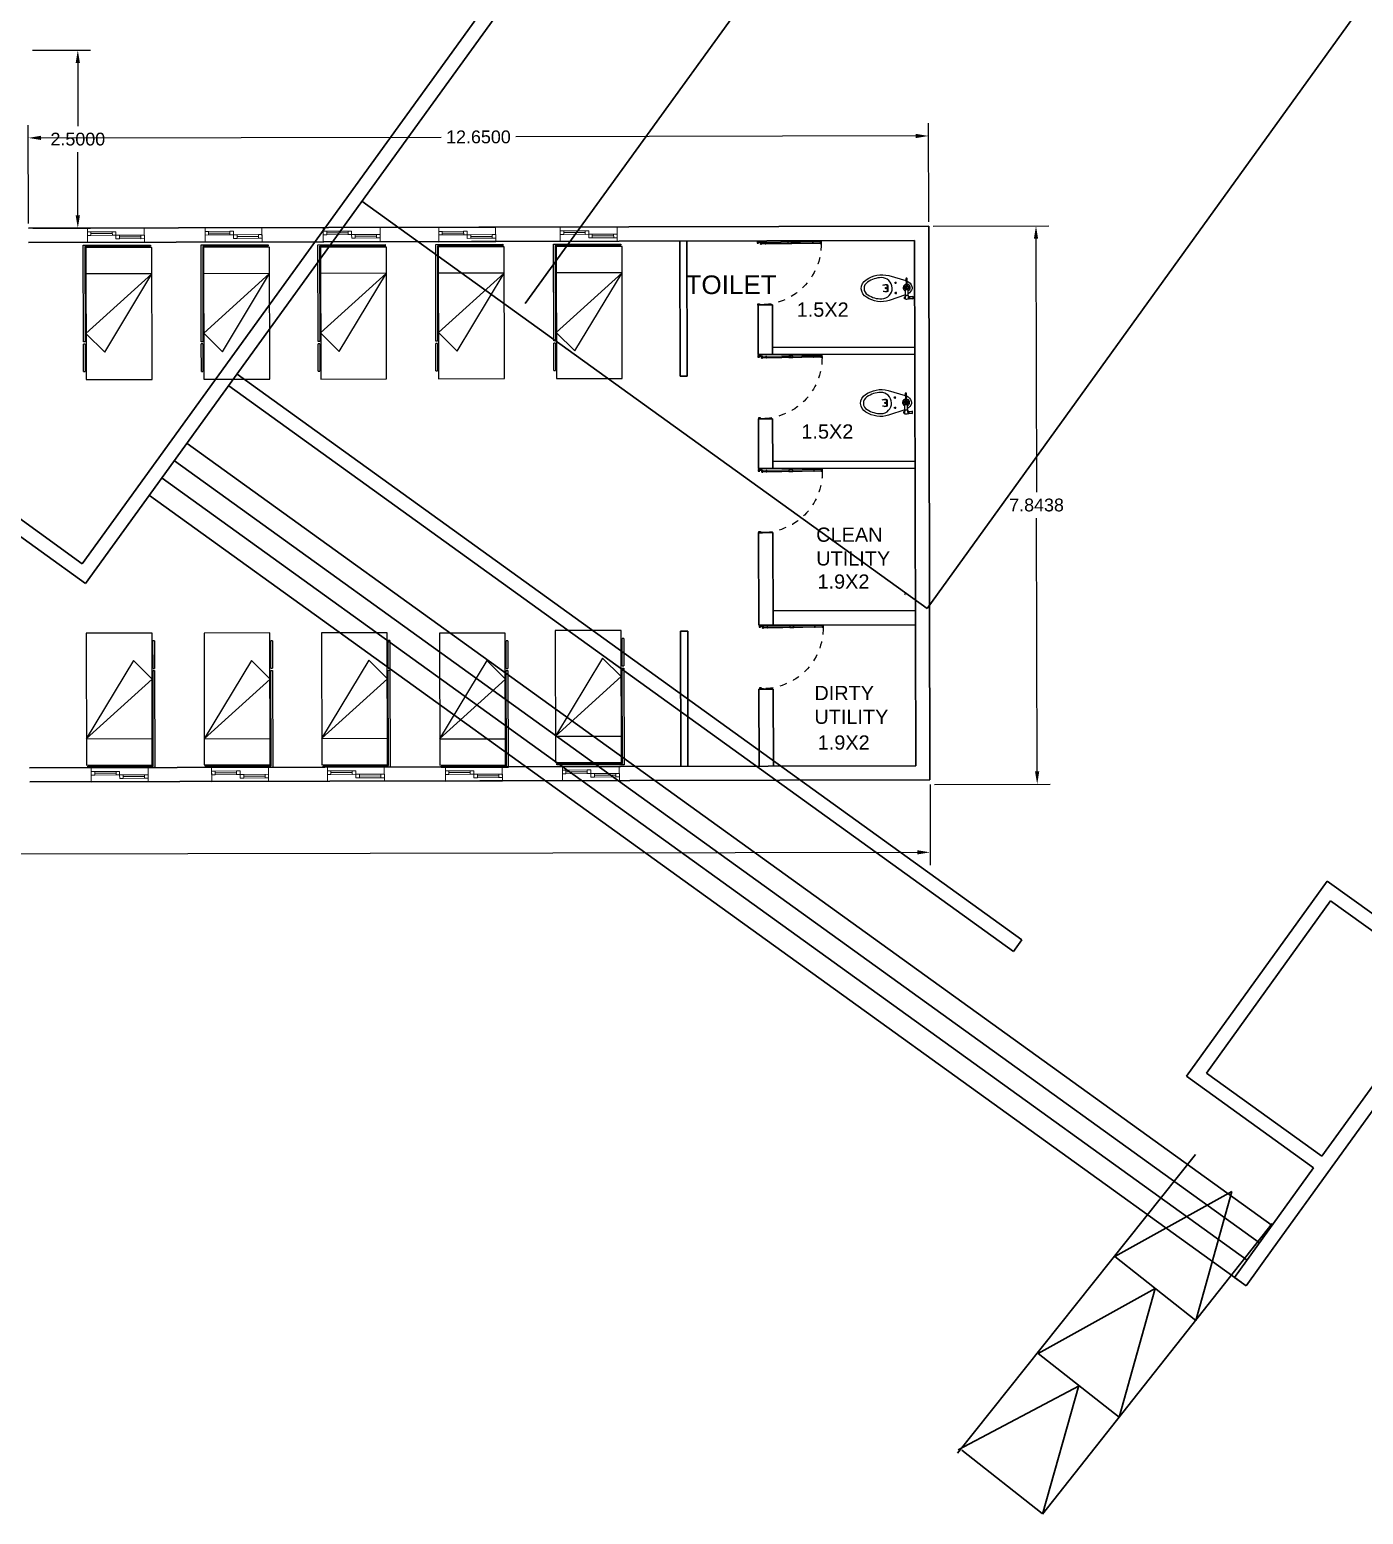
# Model space of a CAD drawing. Header units: metres. Extents: x 141303 to 146299, y 125960 to 127091.
# Drawn here: x 144905.59 to 144924.33, y 126047.11 to 126067.97 of the extents above; entities that cross this region are included whole.
import ezdxf

# ---------------------------------------------------------------- set-up
doc = ezdxf.new("R2010")
doc.units = ezdxf.units.M
doc.header["$MEASUREMENT"] = 0
doc.linetypes.add('C08_MUROS SERVICIOS$0$HIDDE100', pattern=[0.16, 0.1, -0.06])
for name, color, linetype in [('DIMENSION', 50, 'Continuous'), ('door', 12, 'Continuous'), ('FURNITURE', 6, 'Continuous')]:
    doc.layers.add(name, color=color, linetype=linetype)
doc.layers.add('LETTERING', color=50, linetype='Continuous', lineweight=30)
doc.layers.add('NVMI_WALL', color=7, linetype='Continuous', lineweight=30)
doc.layers.get('0').off()
doc.styles.get("Standard").update_dxf_attribs({"font": 'arial.ttf'})
doc.dimstyles.get("Standard").update_dxf_attribs({"dimtxt": 0.18, "dimasz": 0.18, "dimexe": 0.18, "dimexo": 0.0625, "dimgap": 0.09, "dimtad": 0, "dimtih": 1, "dimtoh": 1, "dimdec": 4, "dimzin": 0, "dimdsep": 46, "dimtxsty": 'Standard', "dimcen": 0.09, "dimadec": 0, "dimazin": 0, "dimtfac": 1, "dimtdec": 4, "dimtofl": 0, "dimtmove": 0, "dimatfit": 3, "dimfxl": 1, "dimtolj": 1, "dimtzin": 0, "dimarcsym": 0})

# ---------------------------------------------------------------- blocks, each defined once
blk = doc.blocks.new('C03_MOB-EQUIP HOSP MI-CG$0$005_HOSP_MEDINTERNA&CIRGENERAL$0$005_HOSP_MEDINTERNA&CIRGENERAL$0$Nivel 02_APOYOS Y SERVICIOS$0$CAMA')
for p, q in [((494738.526, 2131918.663), (494739.526, 2131918.663)), ((494738.526, 2131916.663), (494738.526, 2131918.663)), ((494739.526, 2131918.663), (494739.526, 2131916.663)), ((494738.487, 2131918.543), (494738.512, 2131918.543)), ((494738.526, 2131917.963), (494738.809, 2131918.246)), ((494738.809, 2131918.246), (494739.526, 2131917.061)), ((494738.512, 2131918.127), (494738.487, 2131918.127)), ((494739.526, 2131917.061), (494738.526, 2131917.963)), ((494739.526, 2131917.061), (494738.526, 2131917.061)), ((494739.526, 2131916.663), (494738.526, 2131916.663))]:
    blk.add_line(p, q)
for points in [[(494738.487, 2131918.543), (494738.487, 2131918.127)], [(494738.512, 2131918.127), (494738.512, 2131918.543)]]:
    blk.add_lwpolyline(points)
blk.add_lwpolyline([(494738.487, 2131916.625), (494739.506, 2131916.625), (494739.506, 2131916.647), (494738.512, 2131916.647), (494738.512, 2131918.093), (494738.487, 2131918.093), (494738.487, 2131916.625), (494738.487, 2131916.625)], close=True)
blk = doc.blocks.new('C08_MUROS SERVICIOS$0$DOOR 1.20')
at = {"linetype": 'C08_MUROS SERVICIOS$0$HIDDE100'}
blk.add_lwpolyline([(187.586, 86.339, -0.424767), (188.786, 87.579)], format="xyb", dxfattribs=at)
at = {"linetype": 'ByBlock'}
blk.add_lwpolyline([(188.826, 86.379), (188.826, 87.579), (188.786, 87.579), (188.786, 86.379), (188.826, 86.379)], dxfattribs=at)
for points in [[(188.826, 87.559), (188.786, 87.559), (188.786, 87.579), (188.826, 87.579)], [(188.821, 87.41), (188.791, 87.41), (188.791, 87.419), (188.821, 87.419)], [(188.796, 87.419), (188.816, 87.419), (188.816, 87.41), (188.796, 87.41)], [(188.791, 86.999), (188.821, 86.999), (188.821, 86.919), (188.791, 86.919)], [(188.826, 86.379), (188.786, 86.379), (188.786, 86.399), (188.826, 86.399)], [(188.821, 86.469), (188.791, 86.469), (188.791, 86.479), (188.821, 86.479)], [(188.796, 86.479), (188.816, 86.479), (188.816, 86.469), (188.796, 86.469)]]:
    blk.add_lwpolyline(points, close=True)
blk.add_lwpolyline([(188.821, 86.399), (188.821, 87.559), (188.791, 87.559), (188.791, 86.399)], close=True, dxfattribs=at)
for points in [[(187.576, 86.379), (187.576, 86.309), (187.606, 86.309), (187.606, 86.339), (187.586, 86.339), (187.586, 86.379), (187.576, 86.379)], [(188.836, 86.379), (188.836, 86.309), (188.806, 86.309), (188.806, 86.339), (188.826, 86.339), (188.826, 86.379), (188.836, 86.379)]]:
    blk.add_lwpolyline(points)
blk = doc.blocks.new('flux caroni')
for p, q in [((-0.037, -0.076), (-0.037, -0.096)), ((0.036, -0.086), (-0.036, -0.086)), ((0, -0.121), (0, -0.05)), ((0.101, -0.068), (0.024, -0.068)), ((0.101, -0.103), (0.024, -0.103)), ((0.123, -0.062), (0.123, -0.005)), ((0.131, -0.062), (0.131, -0.052)), ((0.146, -0.052), (0.146, -0.062)), ((0.154, -0.005), (0.154, -0.062)), ((-0.085, -0.238), (-0.055, -0.238)), ((-0.07, -0.223), (-0.07, -0.253)), ((0.055, -0.238), (0.085, -0.238)), ((0.07, -0.223), (0.07, -0.253))]:
    blk.add_line(p, q)
for points in [[(0.118, 0), (0.121, -0.005), (0.156, -0.005), (0.159, 0)], [(-0.04, -0.076), (-0.042, -0.079), (-0.042, -0.092), (-0.04, -0.096)], [(-0.028, -0.076), (-0.04, -0.076), (-0.04, -0.096), (-0.028, -0.096)]]:
    blk.add_lwpolyline(points)
for points in [[(0.1, -0.103), (0.171, -0.329, -0.220845), (0.12, -0.641, -0.267949), (0, -0.711, -0.267949), (-0.12, -0.641, -0.220845), (-0.171, -0.329), (-0.097, -0.094, -0.200507)], [(-0.042, -0.079), (-0.123, -0.075, 0.428639), (-0.129, -0.08), (-0.129, -0.085), (-0.129, -0.09, 0.42603), (-0.123, -0.095), (-0.042, -0.092)], [(-0.09, -0.077, -0.184776), (-0.017, -0.013, -0.178359), (0.017, -0.013, -0.164856), (0.085, -0.068)], [(0.106, -0.103), (0.115, -0.103, -0.39071), (0.121, -0.109, 0.39071), (0.122, -0.11), (0.153, -0.11, 0.368077), (0.154, -0.109, 0.077411), (0.154, -0.062)], [(0.106, -0.068), (0.115, -0.068, 0.331964), (0.122, -0.062)], [(0.122, -0.11), (0.122, -0.111, 0.414214), (0.123, -0.112), (0.152, -0.112, 0.414214), (0.153, -0.111), (0.153, -0.11)], [(0.152, -0.112), (0.152, -0.116, -0.414214), (0.151, -0.117), (0.124, -0.117, -0.414214), (0.123, -0.116), (0.123, -0.112)], [(0.148, -0.117), (0.148, -0.12, -0.414214), (0.147, -0.121), (0.137, -0.121), (0.127, -0.121, -0.414214), (0.126, -0.12), (0.126, -0.117)], [(-0.044, -0.411, -0.060428), (-0.049, -0.358, -0.405477), (-0.034, -0.344), (0, -0.344), (0.034, -0.344, -0.405477), (0.049, -0.358, -0.060428), (0.044, -0.411)], [(0.048, -0.381, 0.43678), (0.019, -0.349), (0, -0.349), (-0.019, -0.349, 0.43678), (-0.048, -0.381)], [(0.004, -0.361), (0.004, -0.364, 0.310791), (0.006, -0.366, -0.034503), (0.007, -0.367, -0.106031), (0.009, -0.369, -0.162613), (0.01, -0.371, -0.162613), (0.009, -0.373, -0.106031), (0.007, -0.375, -0.069899), (0.004, -0.376, -0.056135), (0, -0.376, -0.056135), (-0.004, -0.376, -0.069899), (-0.007, -0.375, -0.106031), (-0.009, -0.373, -0.162613), (-0.01, -0.371, -0.162613), (-0.009, -0.369, -0.106031), (-0.007, -0.367, -0.034503), (-0.006, -0.366, 0.310791), (-0.004, -0.364), (-0.004, -0.361)]]:
    blk.add_lwpolyline(points, format="xyb")
for points in [[(0.104, -0.106), (0.104, -0.106, -0.414214), (0.101, -0.103), (0.101, -0.068, -0.414214), (0.104, -0.065), (0.104, -0.065, -0.414214), (0.106, -0.068), (0.106, -0.103, -0.414214)], [(0, -0.673, 0.267949), (0.087, -0.622, 0.149412), (0.146, -0.431, 0.414214), (0, -0.285, 0.414214), (-0.146, -0.431, 0.149412), (-0.087, -0.622, 0.267949)]]:
    blk.add_lwpolyline(points, format="xyb", close=True)
blk.add_lwpolyline([(0.155, -0.062), (0.122, -0.062), (0.121, -0.061), (0.121, -0.053), (0.122, -0.052), (0.155, -0.052), (0.156, -0.053), (0.156, -0.061)], close=True)
for centre, radius in [((0, -0.086), 0.0297), ((0, -0.086), 0.0204), ((-0.07, -0.238), 0.008), ((0.07, -0.238), 0.008)]:
    blk.add_circle(centre, radius)
for start, end in [(21.9459, 172.1193), (187.7161, 338.3331)]:
    blk.add_arc((0, -0.086), 0.0474, start, end)
blk = doc.blocks.new('*D90')
at = {"layer": 'Defpoints', "color": 0, "transparency": 16777216}
for p in [(144891.195, 126057.372), (144918.245, 126057.43), (144918.247, 126056.414)]:
    blk.add_point(p, dxfattribs=at)
at = {"layer": 'DIMENSION', "color": 0, "lineweight": -2, "transparency": 16777216}
for p, q in [((144891.195, 126057.31), (144891.197, 126056.176)), ((144918.245, 126057.368), (144918.247, 126056.234)), ((144918.067, 126056.414), (144905.257, 126056.386)), ((144891.377, 126056.356), (144904.187, 126056.384))]:
    blk.add_line(p, q, dxfattribs=at)
at = {"layer": 'DIMENSION', "color": 0, "transparency": 16777216}
for points in [[(144918.067, 126056.444), (144918.067, 126056.384), (144918.247, 126056.414)], [(144891.377, 126056.386), (144891.377, 126056.326), (144891.197, 126056.356)]]:
    blk.add_solid(points, dxfattribs=at)
at = {"layer": 'DIMENSION', "color": 0, "transparency": 16777216, "insert": (144904.722, 126056.385), "char_height": 0.18, "attachment_point": 5}
blk.add_mtext('\\A1;27.0500', dxfattribs=at)
blk = doc.blocks.new('*D91')
at = {"layer": 'Defpoints', "color": 0, "transparency": 16777216}
for p in [(144918.228, 126065.212), (144918.245, 126057.368), (144919.751, 126057.371)]:
    blk.add_point(p, dxfattribs=at)
at = {"layer": 'DIMENSION', "color": 0, "lineweight": -2, "transparency": 16777216}
for p, q in [((144918.29, 126065.212), (144919.914, 126065.215)), ((144919.734, 126065.035), (144919.742, 126061.475)), ((144919.75, 126057.551), (144919.743, 126061.111)), ((144918.307, 126057.368), (144919.931, 126057.371))]:
    blk.add_line(p, q, dxfattribs=at)
at = {"layer": 'DIMENSION', "color": 0, "transparency": 16777216}
for points in [[(144919.764, 126065.035), (144919.704, 126065.035), (144919.734, 126065.215)], [(144919.78, 126057.551), (144919.72, 126057.551), (144919.751, 126057.371)]]:
    blk.add_solid(points, dxfattribs=at)
at = {"layer": 'DIMENSION', "color": 0, "transparency": 16777216, "insert": (144919.742, 126061.293), "char_height": 0.18, "attachment_point": 5}
blk.add_mtext('\\A1;7.8438', dxfattribs=at)
blk = doc.blocks.new('*D92')
at = {"layer": 'Defpoints', "color": 0, "transparency": 16777216}
for p in [(144918.225, 126066.479), (144905.578, 126065.184), (144918.228, 126065.212)]:
    blk.add_point(p, dxfattribs=at)
at = {"layer": 'DIMENSION', "color": 0, "lineweight": -2, "transparency": 16777216}
for p, q in [((144905.578, 126065.247), (144905.575, 126066.632)), ((144918.228, 126065.274), (144918.225, 126066.659)), ((144905.755, 126066.452), (144911.375, 126066.464)), ((144918.045, 126066.479), (144912.425, 126066.467))]:
    blk.add_line(p, q, dxfattribs=at)
at = {"layer": 'DIMENSION', "color": 0, "transparency": 16777216}
for points in [[(144905.755, 126066.482), (144905.755, 126066.422), (144905.575, 126066.452)], [(144918.045, 126066.509), (144918.045, 126066.449), (144918.225, 126066.479)]]:
    blk.add_solid(points, dxfattribs=at)
at = {"layer": 'DIMENSION', "color": 0, "transparency": 16777216, "insert": (144911.9, 126066.465), "char_height": 0.18, "attachment_point": 5}
blk.add_mtext('\\A1;12.6500', dxfattribs=at)
blk = doc.blocks.new('*D94')
at = {"layer": 'Defpoints', "color": 0, "transparency": 16777216}
for p in [(144905.572, 126067.684), (144905.578, 126065.184), (144906.271, 126065.184)]:
    blk.add_point(p, dxfattribs=at)
at = {"layer": 'DIMENSION', "color": 0, "lineweight": -2, "transparency": 16777216}
for p, q in [((144905.635, 126067.684), (144906.451, 126067.684)), ((144906.271, 126067.504), (144906.271, 126066.616)), ((144906.271, 126065.364), (144906.271, 126066.252)), ((144905.64, 126065.184), (144906.451, 126065.184))]:
    blk.add_line(p, q, dxfattribs=at)
at = {"layer": 'DIMENSION', "color": 0, "transparency": 16777216}
for points in [[(144906.241, 126067.504), (144906.301, 126067.504), (144906.271, 126067.684)], [(144906.241, 126065.364), (144906.301, 126065.364), (144906.271, 126065.184)]]:
    blk.add_solid(points, dxfattribs=at)
at = {"layer": 'DIMENSION', "color": 0, "transparency": 16777216, "insert": (144906.271, 126066.434), "char_height": 0.18, "attachment_point": 5}
blk.add_mtext('\\A1;2.5000', dxfattribs=at)
blk = doc.blocks.new('C06_MUROS-IMAGNOLOGÍA_LABORATORIO UCIA$0$VENTANILLA CORREDIZA 0.80 X 0.40 FACH')
at = {"lineweight": 0}
blk.add_lwpolyline([(192.459, -600.184), (192.459, -600.984), (192.259, -600.984), (192.259, -600.184)], close=True, dxfattribs=at)
for points in [[(192.409, -600.184), (192.359, -600.184), (192.359, -600.234), (192.409, -600.234), (192.409, -600.184)], [(192.359, -600.234), (192.359, -600.584)], [(192.384, -600.234), (192.384, -600.534)], [(192.385, -600.234), (192.385, -600.534)], [(192.409, -600.234), (192.409, -600.584)], [(192.359, -600.584), (192.309, -600.584), (192.309, -600.634), (192.359, -600.634), (192.359, -600.584)], [(192.309, -600.634), (192.309, -600.984)], [(192.334, -600.634), (192.334, -600.934)], [(192.335, -600.634), (192.335, -600.934)], [(192.409, -600.534), (192.359, -600.534), (192.359, -600.584), (192.409, -600.584), (192.409, -600.534)], [(192.359, -600.634), (192.359, -600.984)], [(192.359, -600.934), (192.309, -600.934), (192.309, -600.984), (192.359, -600.984), (192.359, -600.934)]]:
    blk.add_lwpolyline(points, dxfattribs=at)

msp = doc.modelspace()

# ---------------------------------------------------------------- linework, layer by layer
at = {"layer": 'NVMI_WALL'}
for p, q in [((144906.37736, 126060.19054), (144919.0513, 126077.71958)), ((144912.55835, 126064.12713), (144921.3454, 126076.2803)), ((144918.20491, 126059.83932), (144926.9757, 126072.00786)), ((144906.33247, 126060.4698), (144912.31504, 126068.74416)), ((144898.28021, 126066.04499), (144906.37736, 126060.19054)), ((144898.55947, 126066.08988), (144906.33247, 126060.4698)), ((144910.10027, 126065.68095), (144910.09255, 126065.68651)), ((144909.89926, 126065.41834), (144909.90657, 126065.41306)), ((144918.20491, 126059.83932), (144910.26251, 126065.56401)), ((144905.5779, 126065.18422), (144918.22787, 126065.21159)), ((144918.24471, 126057.43031), (144918.22787, 126065.21159)), ((144905.57834, 126064.98422), (144918.02831, 126065.01115)), ((144914.73242, 126063.10402), (144914.72831, 126065.00401)), ((144914.83242, 126063.10423), (144914.82831, 126065.00423)), ((144918.04428, 126057.62987), (144918.02831, 126065.01115)), ((144915.83026, 126064.1064), (144916.03026, 126064.10683)), ((144915.83177, 126063.4064), (144915.83026, 126064.1064)), ((144916.03177, 126063.40683), (144916.03026, 126064.10683)), ((144916.03156, 126063.50683), (144918.03155, 126063.51116)), ((144915.83177, 126063.4064), (144918.03177, 126063.41116)), ((144919.53345, 126055.18368), (144908.50836, 126063.1303)), ((144914.83242, 126063.10423), (144914.73242, 126063.10402)), ((144919.4165, 126055.02143), (144908.39141, 126062.96806)), ((144907.98026, 126062.74882), (144907.97689, 126062.75125)), ((144915.83372, 126062.5064), (144916.03372, 126062.50683)), ((144915.83523, 126061.8064), (144915.83372, 126062.5064)), ((144916.03523, 126061.80683), (144916.03372, 126062.50683)), ((144923.05021, 126051.16966), (144907.80669, 126062.15682)), ((144922.87479, 126050.92629), (144907.63128, 126061.91345)), ((144916.03502, 126061.90683), (144918.03501, 126061.91116)), ((144922.69938, 126050.68292), (144907.45586, 126061.67008)), ((144915.83523, 126061.8064), (144918.03523, 126061.81116)), ((144922.61701, 126050.37248), (144907.28044, 126061.42671)), ((144915.83718, 126060.9064), (144916.03718, 126060.90684)), ((144915.83999, 126059.60641), (144915.83718, 126060.9064)), ((144916.03999, 126059.60684), (144916.03718, 126060.90684)), ((144917.8995, 126060.03694), (144917.88619, 126060.04654)), ((144916.03956, 126059.80684), (144918.03956, 126059.81117)), ((144915.83999, 126059.60641), (144918.03999, 126059.61117)), ((144914.84017, 126059.52294), (144914.74017, 126059.52273)), ((144914.74428, 126057.62273), (144914.74017, 126059.52273)), ((144914.84428, 126057.62295), (144914.84017, 126059.52294)), ((144915.84194, 126058.70641), (144916.04194, 126058.70684)), ((144915.84428, 126057.62511), (144915.84194, 126058.70641)), ((144916.04428, 126057.62555), (144916.04194, 126058.70684)), ((144905.59431, 126057.60294), (144918.04428, 126057.62987)), ((144905.59474, 126057.40294), (144918.24471, 126057.43031)), ((144923.06669, 126050.85047), (144926.94398, 126056.22981)), ((144921.85021, 126053.26727), (144923.82758, 126056.01066)), ((144925.77454, 126054.60734), (144923.82758, 126056.01066)), ((144922.1294, 126053.31258), (144923.87288, 126055.73147)), ((144925.49535, 126054.56203), (144923.87288, 126055.73147)), ((144919.4165, 126055.02143), (144919.53345, 126055.18368)), ((144923.75187, 126052.14314), (144925.49535, 126054.56203)), ((144923.75187, 126052.14314), (144922.1294, 126053.31258)), ((144923.63493, 126051.98089), (144921.85021, 126053.26727)), ((144918.63126, 126047.97166), (144921.97463, 126052.16833)), ((144922.52396, 126050.43954), (144923.63493, 126051.98089)), ((144922.48711, 126051.64966), (144920.84273, 126050.73562)), ((144921.97826, 126049.83844), (144922.48711, 126051.64966)), ((144919.82502, 126047.11316), (144923.05487, 126051.20107)), ((144923.06669, 126050.85047), (144922.68621, 126050.3226)), ((144921.97826, 126049.83844), (144920.84273, 126050.73562)), ((144922.68621, 126050.3226), (144922.52396, 126050.43954)), ((144919.76611, 126049.37298), (144921.41049, 126050.28703)), ((144921.41049, 126050.28703), (144920.90164, 126048.4758)), ((144920.90164, 126048.4758), (144919.76611, 126049.37298)), ((144920.3418, 126048.91754), (144918.64207, 126048.01801)), ((144920.33387, 126048.92439), (144919.82502, 126047.11316)), ((144918.69387, 126048.01278), (144919.82083, 126047.12237))]:
    msp.add_line(p, q, dxfattribs=at)

# ---------------------------------------------------------------- block references
at = {"layer": 'door', "lineweight": 0, "extrusion": (2.4375e-23, 5.23125e-24, -1), "xscale": -1, "rotation": 269.6139212867184}
for p in [(-144307.53188, 125868.68217), (-144309.18459, 125868.68855), (-144310.84449, 125868.69178), (-144312.46846, 125868.68912), (-144314.17574, 125868.69577), (-144307.58457, 125861.10023), (-144309.27758, 125861.1058), (-144310.90384, 125861.10856), (-144312.56153, 125861.10979), (-144314.20578, 125861.11972)]:
    msp.add_blockref('C06_MUROS-IMAGNOLOGÍA_LABORATORIO UCIA$0$VENTANILLA CORREDIZA 0.80 X 0.40 FACH', p, dxfattribs=at)
at = {"layer": 'door', "xscale": -0.7088458887546228, "yscale": 0.7088458887546228, "zscale": 0.7088458887546228, "rotation": 270.7512397586132}
for p in [(144856.39547, 125930.34769), (144856.40724, 125928.74759), (144856.41051, 125927.14523), (144856.42265, 125924.95367)]:
    msp.add_blockref('C08_MUROS SERVICIOS$0$DOOR 1.20', p, dxfattribs=at)
at = {"layer": 'FURNITURE', "linetype": 'ByBlock', "lineweight": 0, "xscale": -0.9261088121383854, "yscale": 0.9261088121383853, "zscale": 0.9261088121383854}
for p, rotation in [((-317520.87995, 2099460.13523, 287.95976), 180.1234267081735), ((-317527.48783, 2099460.12093, 287.95976), 180.1234267081735), ((-317525.83226, 2099460.12451, 287.95976), 180.1234267081735), ((-317524.19109, 2099460.12807, 287.95976), 180.1234267081735), ((-317522.53552, 2099460.13165, 287.95976), 180.1234267081735), ((607341.18847, -1847337.56893, 287.95976), 0.1234267081735218), ((607342.8456, -1847337.56766, 287.95976), 0.1234267081735218), ((607344.49468, -1847337.56409, 287.95976), 0.1234267081735218), ((607346.15264, -1847337.56937, 287.95976), 0.1234267081735218), ((607347.78138, -1847337.53314, 287.95976), 0.1234267081735218)]:
    msp.add_blockref('C03_MOB-EQUIP HOSP MI-CG$0$005_HOSP_MEDINTERNA&CIRGENERAL$0$005_HOSP_MEDINTERNA&CIRGENERAL$0$Nivel 02_APOYOS Y SERVICIOS$0$CAMA', p, dxfattribs=dict(at, rotation=rotation))
at = {"layer": 'FURNITURE', "extrusion": (-5.61427e-24, 2.429e-23, -1), "xscale": -1.021510850963692, "yscale": 1.021510850963692, "zscale": 1.021510850963692, "rotation": 88.76010615286492}
for p in [(-144918.00495, 126064.34906), (-144917.99569, 126062.7369)]:
    msp.add_blockref('flux caroni', p, dxfattribs=at)

# ---------------------------------------------------------------- texts
at = {"layer": 'LETTERING', "attachment_point": 1}
for s, width, gutter_width, insert, char_height in [('TOILET', 0.9232603, 1.31006, (144914.80962, 126064.51957), 0.262013), ('1.5X2', 0.8021516, 1, (144916.37185, 126064.13952), 0.2), ('1.5X2', 0.8021516, 1, (144916.43783, 126062.42685), 0.2), ('CLEAN\\PUTILITY', 0.910874, 1, (144916.64574, 126060.97735), 0.2), ('1.9X2', 0.8192705, 1, (144916.66398, 126060.31796), 0.2), ('DIRTY \\PUTILITY', 0.7834875, 1, (144916.62026, 126058.75248), 0.2), ('1.9X2', 0.8192705, 1, (144916.66737, 126058.05693), 0.2)]:
    msp.add_mtext_dynamic_manual_height_columns(s, width=width, gutter_width=gutter_width, heights=[0], dxfattribs=dict(at, insert=insert, char_height=char_height))

# ---------------------------------------------------------------- dimensions: what is measured, and where the dimension line sits
at = {"layer": 'DIMENSION'}
dim = msp.add_linear_dim(base=(144906.27073, 126065.18422), p1=(144905.57249, 126067.68421), p2=(144905.5779, 126065.18422), angle=90, dimstyle='Standard', dxfattribs=at)
dim.commit()
dim.dimension.update_dxf_attribs({"geometry": '*D94', "text_midpoint": (144906.27073, 126066.43421)})
for p1, p2, distance, picture, middle in [((144905.5779, 126065.18422), (144918.22787, 126065.21159), 1.26755, '*D92', (144911.90015, 126066.46545)), ((144918.22787, 126065.21159), (144918.24484, 126057.36781), 1.50597, '*D91', (144919.74233, 126061.29295)), ((144891.19477, 126057.37233), (144918.24471, 126057.43031), -1.01631, '*D90', (144904.72192, 126056.38501))]:
    dim = msp.add_aligned_dim(p1=p1, p2=p2, distance=distance, dimstyle='Standard', dxfattribs=at)
    dim.commit()
    dim.dimension.update_dxf_attribs({"geometry": picture, "text_midpoint": middle})

doc.saveas('drawing.dxf')
